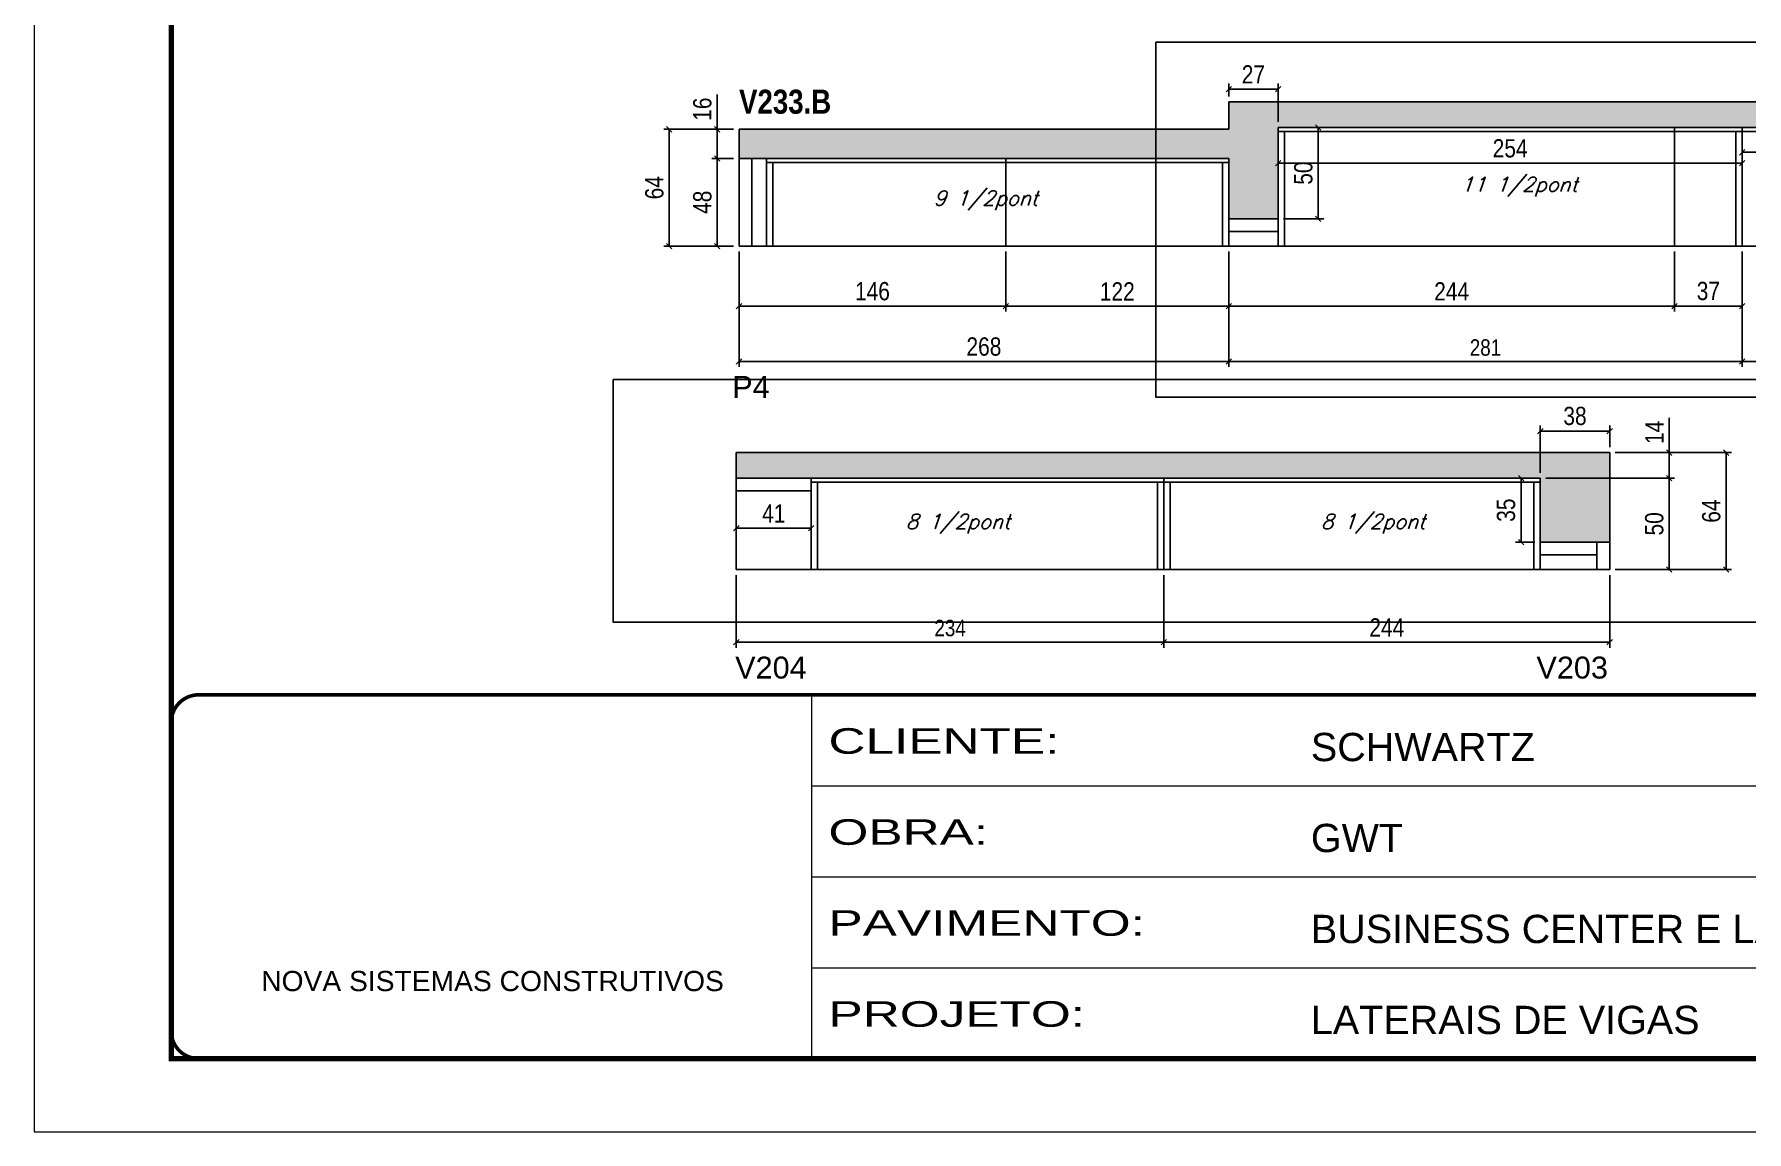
# Model space of a CAD drawing. Extents: x 2603 to 22413, y 1253 to 30260.
# Drawn here: x 7358 to 8295, y 17333 to 17934 of the extents above; entities that cross this region are included whole.
import ezdxf

# ---------------------------------------------------------------- set-up
doc = ezdxf.new("R2010")
doc.units = 0
doc.linetypes.add('CONTINUO', pattern=[0])
doc.linetypes.add('DASHED', pattern=[0.75, 0.5, -0.25])
for name, color, linetype in [('5', 5, 'Continuous'), ('COTA', 241, 'Continuous'), ('NOMENCLATURA', 7, 'Continuous'), ('Painéis', 200, 'Continuous'), ('SARR_2.2x7', 40, 'Continuous'), ('SARR_3.5x7', 81, 'Continuous'), ('texto', 7, 'Continuous')]:
    doc.layers.add(name, color=color, linetype=linetype)
doc.layers.add('Folhas', color=255, linetype='Continuous', lineweight=9)
doc.layers.add('SARRAFO DE PRESSAO', color=251, linetype='DASHED', lineweight=9)
doc.styles.add('ARIAL', font='arial.ttf')
doc.styles.add('COTA TECNICA', font='techl___.ttf', dxfattribs={"height": 10})
doc.styles.add('COTA TECNICA-50', font='techl___.ttf', dxfattribs={"height": 9})
doc.styles.add('Romans', font='romans.shx')
doc.styles.get("Standard").update_dxf_attribs({"font": 'arial.ttf'})
doc.styles.add('TECNICA', font='techb___.ttf', dxfattribs={"height": 10})
doc.styles.add('Tecnologia', font='')
doc.styles.get('Tecnologia').set_extended_font_data('Forgotten Futurist')
doc.dimstyles.new('COTA PAINEL-50', dxfattribs={"dimtxt": 9, "dimasz": 3, "dimexe": 3, "dimexo": 3, "dimgap": 3, "dimtad": 1, "dimdec": 1, "dimzin": 12, "dimdsep": 46, "dimtxsty": 'COTA TECNICA-50', "dimblk1": 'OBLIQUE', "dimblk2": 'OBLIQUE', "dimsah": 1, "dimcen": 0.9, "dimclrd": 4, "dimclre": 4, "dimclrt": 240, "dimadec": 1, "dimazin": 3, "dimtfac": 1, "dimtdec": 1, "dimtmove": 0, "dimatfit": 3, "dimfxl": 1, "dimtolj": 1, "dimtzin": 12, "dimarcsym": 0})
doc.dimstyles.new('PAINEL', dxfattribs={"dimtxt": 10, "dimasz": 3, "dimexe": 3, "dimexo": 3, "dimgap": 3, "dimtad": 1, "dimdec": 1, "dimzin": 12, "dimdsep": 46, "dimtxsty": 'COTA TECNICA', "dimblk1": 'OBLIQUE', "dimblk2": 'OBLIQUE', "dimsah": 1, "dimcen": 0.9, "dimclrd": 4, "dimclre": 4, "dimclrt": 240, "dimadec": 1, "dimazin": 3, "dimtfac": 1, "dimtdec": 1, "dimtmove": 0, "dimatfit": 3, "dimfxl": 1, "dimtolj": 1, "dimtzin": 12, "dimarcsym": 0})

# ---------------------------------------------------------------- blocks, each defined once
blk = doc.blocks.new('9999999999')
at = {"color": 30, "linetype": 'CONTINUO'}
for p, q in [((98564.56, 34230.21), (98564.56, 34429.45)), ((98564.56, 34379.64), (99583.98, 34379.64)), ((98564.56, 34329.83), (99487.98, 34329.83)), ((98564.56, 34280.02), (99487.98, 34280.02))]:
    blk.add_line(p, q, dxfattribs=at)
at = {"color": 30, "linetype": 'CONTINUO', "const_width": 2}
blk.add_lwpolyline([(99583.98, 34230.21), (99583.98, 34414.45, 0.414214), (99568.98, 34429.45), (98228.98, 34429.45, 0.414214), (98213.98, 34414.45), (98213.98, 34245.21, 0.414214), (98228.98, 34230.21), (99583.98, 34230.21)], format="xyb", dxfattribs=at)
at = {"layer": 'Folhas'}
blk.add_lwpolyline([(98138.98, 34190.21), (99623.98, 34190.21), (99623.98, 35240.21), (98138.98, 35240.21)], close=True, dxfattribs=at)
at = {"layer": 'Folhas', "color": 30, "const_width": 3}
blk.add_lwpolyline([(98213.98, 34230.21), (99583.98, 34230.21), (99583.98, 35200.21), (98213.98, 35200.21)], close=True, dxfattribs=at)
at = {"color": 7, "linetype": 'Continuous', "ltscale": 5, "style": 'ARIAL'}
for s, height, p in [('SCHWARTZ', 15.483, (98837.68, 34393.13)), ('GWT', 15.483, (98837.68, 34343.32)), ('BUSINESS CENTER E LAZER - PROJEÇÃO', 15.4829, (98837.68, 34293.51)), ('NOVA SISTEMAS CONSTRUTIVOS', 11.0592, (98263.19, 34267.21)), ('LATERAIS DE VIGAS', 15.4829, (98837.68, 34243.7))]:
    blk.add_text(s, height=height, dxfattribs=at).set_placement(p)
at = {"layer": 'Folhas', "color": 7, "style": 'Tecnologia', "width": 1.5}
for s, p in [('CLIENTE:', (98573.65, 34397.17)), ('OBRA:', (98573.65, 34347.31)), ('PAVIMENTO:', (98573.65, 34297.5)), ('PROJETO:', (98573.65, 34247.69))]:
    blk.add_text(s, height=14, dxfattribs=at).set_placement(p)
blk = doc.blocks.new('_Oblique')
at = {"color": 0, "linetype": 'ByBlock', "lineweight": -2}
blk.add_line((-0.5, -0.5), (0.5, 0.5), dxfattribs=at)
blk = doc.blocks.new('*D2087')
at = {"layer": 'COTA', "color": 4, "linetype": 'ByBlock', "lineweight": -2, "transparency": 16777216}
for p, q in [((7743.71, 17815.33), (7743.71, 17752.17)), ((8011.71, 17815.33), (8011.71, 17752.17)), ((7743.71, 17755.17), (8011.71, 17755.17))]:
    blk.add_line(p, q, dxfattribs=at)
at = {"layer": 'Defpoints', "color": 0, "linetype": 'ByBlock', "transparency": 16777216}
for p in [(7743.71, 17818.33), (8011.71, 17818.33), (8011.71, 17755.17)]:
    blk.add_point(p, dxfattribs=at)
at = {"layer": 'COTA', "color": 4, "linetype": 'ByBlock', "lineweight": -2, "transparency": 16777216, "xscale": 3, "yscale": 3, "zscale": 3, "rotation": 180}
blk.add_blockref('_Oblique', (7743.71, 17755.17), dxfattribs=at)
at = {"layer": 'COTA', "color": 4, "linetype": 'ByBlock', "lineweight": -2, "transparency": 16777216, "xscale": 3, "yscale": 3, "zscale": 3}
blk.add_blockref('_Oblique', (8011.71, 17755.17), dxfattribs=at)
at = {"layer": 'COTA', "color": 240, "linetype": 'ByBlock', "transparency": 16777216, "insert": (7877.71, 17763.3), "char_height": 10, "attachment_point": 5, "style": 'COTA TECNICA'}
blk.add_mtext('\\A1;268', dxfattribs=at)
blk = doc.blocks.new('*D2088')
at = {"layer": 'COTA', "color": 4, "linetype": 'ByBlock', "lineweight": -2, "transparency": 16777216}
for p, q in [((7743.71, 17815.33), (7743.71, 17782.51)), ((7889.71, 17815.33), (7889.71, 17782.51)), ((7743.71, 17785.51), (7889.71, 17785.51))]:
    blk.add_line(p, q, dxfattribs=at)
at = {"layer": 'Defpoints', "color": 0, "linetype": 'ByBlock', "transparency": 16777216}
for p in [(7743.71, 17818.33), (7889.71, 17818.33), (7889.71, 17785.51)]:
    blk.add_point(p, dxfattribs=at)
at = {"layer": 'COTA', "color": 4, "linetype": 'ByBlock', "lineweight": -2, "transparency": 16777216, "xscale": 3, "yscale": 3, "zscale": 3, "rotation": 180}
blk.add_blockref('_Oblique', (7743.71, 17785.51), dxfattribs=at)
at = {"layer": 'COTA', "color": 4, "linetype": 'ByBlock', "lineweight": -2, "transparency": 16777216, "xscale": 3, "yscale": 3, "zscale": 3}
blk.add_blockref('_Oblique', (7889.71, 17785.51), dxfattribs=at)
at = {"layer": 'COTA', "color": 240, "linetype": 'ByBlock', "transparency": 16777216, "insert": (7816.71, 17793.61), "char_height": 10, "attachment_point": 5, "style": 'COTA TECNICA'}
blk.add_mtext('\\A1;146', dxfattribs=at)
blk = doc.blocks.new('*D2089')
at = {"layer": 'COTA', "color": 4, "linetype": 'ByBlock', "lineweight": -2, "transparency": 16777216}
for p, q in [((7889.71, 17815.33), (7889.71, 17782.51)), ((8011.71, 17815.33), (8011.71, 17782.51)), ((7889.71, 17785.51), (8011.71, 17785.51))]:
    blk.add_line(p, q, dxfattribs=at)
at = {"layer": 'Defpoints', "color": 0, "linetype": 'ByBlock', "transparency": 16777216}
for p in [(7889.71, 17818.33), (8011.71, 17818.33), (8011.71, 17785.51)]:
    blk.add_point(p, dxfattribs=at)
at = {"layer": 'COTA', "color": 4, "linetype": 'ByBlock', "lineweight": -2, "transparency": 16777216, "xscale": 3, "yscale": 3, "zscale": 3, "rotation": 180}
blk.add_blockref('_Oblique', (7889.71, 17785.51), dxfattribs=at)
at = {"layer": 'COTA', "color": 4, "linetype": 'ByBlock', "lineweight": -2, "transparency": 16777216, "xscale": 3, "yscale": 3, "zscale": 3}
blk.add_blockref('_Oblique', (8011.71, 17785.51), dxfattribs=at)
at = {"layer": 'COTA', "color": 240, "linetype": 'ByBlock', "transparency": 16777216, "insert": (7950.71, 17793.57), "char_height": 10, "attachment_point": 5, "style": 'COTA TECNICA'}
blk.add_mtext('\\A1;122', dxfattribs=at)
blk = doc.blocks.new('*D366')
at = {"layer": 'COTA', "color": 4, "linetype": 'ByBlock', "lineweight": -2, "transparency": 16777216}
for p, q in [((8011.71, 17815.33), (8011.71, 17752.17)), ((8292.71, 17815.33), (8292.71, 17752.17)), ((8292.71, 17755.17), (8011.71, 17755.17))]:
    blk.add_line(p, q, dxfattribs=at)
at = {"layer": 'Defpoints', "color": 0, "linetype": 'ByBlock', "transparency": 16777216}
for p in [(8011.71, 17818.33), (8292.71, 17818.33), (8011.71, 17755.17)]:
    blk.add_point(p, dxfattribs=at)
at = {"layer": 'COTA', "color": 4, "linetype": 'ByBlock', "lineweight": -2, "transparency": 16777216, "xscale": 3, "yscale": 3, "zscale": 3, "rotation": 180}
blk.add_blockref('_Oblique', (8011.71, 17755.17), dxfattribs=at)
at = {"layer": 'COTA', "color": 4, "linetype": 'ByBlock', "lineweight": -2, "transparency": 16777216, "xscale": 3, "yscale": 3, "zscale": 3}
blk.add_blockref('_Oblique', (8292.71, 17755.17), dxfattribs=at)
at = {"layer": 'COTA', "color": 240, "linetype": 'ByBlock', "transparency": 16777216, "insert": (8152.21, 17762.76), "char_height": 9, "attachment_point": 5, "style": 'COTA TECNICA-50'}
blk.add_mtext('\\A1;281', dxfattribs=at)
blk = doc.blocks.new('*D2090')
at = {"layer": 'COTA', "color": 4, "linetype": 'ByBlock', "lineweight": -2, "transparency": 16777216}
for p, q in [((8292.71, 17815.33), (8292.71, 17752.17)), ((8536.71, 17815.33), (8536.71, 17752.17)), ((8292.71, 17755.17), (8536.71, 17755.17))]:
    blk.add_line(p, q, dxfattribs=at)
at = {"layer": 'Defpoints', "color": 0, "linetype": 'ByBlock', "transparency": 16777216}
for p in [(8292.71, 17818.33), (8536.71, 17818.33), (8536.71, 17755.17)]:
    blk.add_point(p, dxfattribs=at)
at = {"layer": 'COTA', "color": 4, "linetype": 'ByBlock', "lineweight": -2, "transparency": 16777216, "xscale": 3, "yscale": 3, "zscale": 3, "rotation": 180}
blk.add_blockref('_Oblique', (8292.71, 17755.17), dxfattribs=at)
at = {"layer": 'COTA', "color": 4, "linetype": 'ByBlock', "lineweight": -2, "transparency": 16777216, "xscale": 3, "yscale": 3, "zscale": 3}
blk.add_blockref('_Oblique', (8536.71, 17755.17), dxfattribs=at)
at = {"layer": 'COTA', "color": 240, "linetype": 'ByBlock', "transparency": 16777216, "insert": (8414.71, 17763.24), "char_height": 10, "attachment_point": 5, "style": 'COTA TECNICA'}
blk.add_mtext('\\A1;244', dxfattribs=at)
blk = doc.blocks.new('*D2091')
at = {"layer": 'COTA', "color": 4, "linetype": 'ByBlock', "lineweight": -2, "transparency": 16777216}
for p, q in [((8011.71, 17900.33), (8011.71, 17907.32)), ((8038.71, 17904.32), (8011.71, 17904.32)), ((8038.71, 17886.33), (8038.71, 17907.32))]:
    blk.add_line(p, q, dxfattribs=at)
at = {"layer": 'Defpoints', "color": 0, "linetype": 'ByBlock', "transparency": 16777216}
for p in [(8011.71, 17904.32), (8011.71, 17897.33), (8038.71, 17883.33)]:
    blk.add_point(p, dxfattribs=at)
at = {"layer": 'COTA', "color": 4, "linetype": 'ByBlock', "lineweight": -2, "transparency": 16777216, "xscale": 3, "yscale": 3, "zscale": 3, "rotation": 180}
blk.add_blockref('_Oblique', (8011.71, 17904.32), dxfattribs=at)
at = {"layer": 'COTA', "color": 4, "linetype": 'ByBlock', "lineweight": -2, "transparency": 16777216, "xscale": 3, "yscale": 3, "zscale": 3}
blk.add_blockref('_Oblique', (8038.71, 17904.32), dxfattribs=at)
at = {"layer": 'COTA', "color": 240, "linetype": 'ByBlock', "transparency": 16777216, "insert": (8025.21, 17912.39), "char_height": 10, "attachment_point": 5, "style": 'COTA TECNICA'}
blk.add_mtext('\\A1;27', dxfattribs=at)
blk = doc.blocks.new('*D2092')
at = {"layer": 'COTA', "color": 4, "linetype": 'ByBlock', "lineweight": -2, "transparency": 16777216}
for p, q in [((8255.71, 17815.33), (8255.71, 17782.51)), ((8292.71, 17815.33), (8292.71, 17782.51)), ((8292.71, 17785.51), (8255.71, 17785.51))]:
    blk.add_line(p, q, dxfattribs=at)
at = {"layer": 'Defpoints', "color": 0, "linetype": 'ByBlock', "transparency": 16777216}
for p in [(8255.71, 17818.33), (8292.71, 17818.33), (8255.71, 17785.51)]:
    blk.add_point(p, dxfattribs=at)
at = {"layer": 'COTA', "color": 4, "linetype": 'ByBlock', "lineweight": -2, "transparency": 16777216, "xscale": 3, "yscale": 3, "zscale": 3, "rotation": 180}
blk.add_blockref('_Oblique', (8255.71, 17785.51), dxfattribs=at)
at = {"layer": 'COTA', "color": 4, "linetype": 'ByBlock', "lineweight": -2, "transparency": 16777216, "xscale": 3, "yscale": 3, "zscale": 3}
blk.add_blockref('_Oblique', (8292.71, 17785.51), dxfattribs=at)
at = {"layer": 'COTA', "color": 240, "linetype": 'ByBlock', "transparency": 16777216, "insert": (8274.21, 17793.73), "char_height": 10, "attachment_point": 5, "style": 'COTA TECNICA'}
blk.add_mtext('\\A1;37', dxfattribs=at)
blk = doc.blocks.new('*D2093')
at = {"layer": 'COTA', "color": 4, "linetype": 'ByBlock', "lineweight": -2, "transparency": 16777216}
for p, q in [((8011.71, 17815.33), (8011.71, 17782.51)), ((8255.71, 17815.33), (8255.71, 17782.51)), ((8255.71, 17785.51), (8011.71, 17785.51))]:
    blk.add_line(p, q, dxfattribs=at)
at = {"layer": 'Defpoints', "color": 0, "linetype": 'ByBlock', "transparency": 16777216}
for p in [(8011.71, 17818.33), (8255.71, 17818.33), (8011.71, 17785.51)]:
    blk.add_point(p, dxfattribs=at)
at = {"layer": 'COTA', "color": 4, "linetype": 'ByBlock', "lineweight": -2, "transparency": 16777216, "xscale": 3, "yscale": 3, "zscale": 3, "rotation": 180}
blk.add_blockref('_Oblique', (8011.71, 17785.51), dxfattribs=at)
at = {"layer": 'COTA', "color": 4, "linetype": 'ByBlock', "lineweight": -2, "transparency": 16777216, "xscale": 3, "yscale": 3, "zscale": 3}
blk.add_blockref('_Oblique', (8255.71, 17785.51), dxfattribs=at)
at = {"layer": 'COTA', "color": 240, "linetype": 'ByBlock', "transparency": 16777216, "insert": (8133.71, 17793.58), "char_height": 10, "attachment_point": 5, "style": 'COTA TECNICA'}
blk.add_mtext('\\A1;244', dxfattribs=at)
blk = doc.blocks.new('*D2094')
at = {"layer": 'COTA', "color": 4, "linetype": 'ByBlock', "lineweight": -2, "transparency": 16777216}
for p, q in [((7740.71, 17866.33), (7728.75, 17866.33)), ((7731.75, 17866.33), (7731.75, 17818.33)), ((7740.71, 17818.33), (7728.75, 17818.33))]:
    blk.add_line(p, q, dxfattribs=at)
at = {"layer": 'Defpoints', "color": 0, "linetype": 'ByBlock', "transparency": 16777216}
for p in [(7743.71, 17866.33), (7731.75, 17818.33), (7743.71, 17818.33)]:
    blk.add_point(p, dxfattribs=at)
at = {"layer": 'COTA', "color": 4, "linetype": 'ByBlock', "lineweight": -2, "transparency": 16777216, "xscale": 3, "yscale": 3, "zscale": 3}
for p, rotation in [((7731.75, 17866.33), 90), ((7731.75, 17818.33), 270)]:
    blk.add_blockref('_Oblique', p, dxfattribs=dict(at, rotation=rotation))
at = {"layer": 'COTA', "color": 240, "linetype": 'ByBlock', "transparency": 16777216, "insert": (7723.66, 17842.33), "char_height": 10, "attachment_point": 5, "rotation": 90, "style": 'COTA TECNICA'}
blk.add_mtext('\\A1;48', dxfattribs=at)
blk = doc.blocks.new('*D2095')
at = {"layer": 'COTA', "color": 4, "linetype": 'ByBlock', "lineweight": -2, "transparency": 16777216}
for p, q in [((7731.75, 17882.33), (7731.75, 17901.34)), ((7740.71, 17882.33), (7728.75, 17882.33)), ((7731.75, 17866.33), (7731.75, 17882.33)), ((7740.71, 17866.33), (7728.75, 17866.33))]:
    blk.add_line(p, q, dxfattribs=at)
at = {"layer": 'Defpoints', "color": 0, "linetype": 'ByBlock', "transparency": 16777216}
for p in [(7731.75, 17882.33), (7743.71, 17882.33), (7743.71, 17866.33)]:
    blk.add_point(p, dxfattribs=at)
at = {"layer": 'COTA', "color": 4, "linetype": 'ByBlock', "lineweight": -2, "transparency": 16777216, "xscale": 3, "yscale": 3, "zscale": 3}
for p, rotation in [((7731.75, 17882.33), 90), ((7731.75, 17866.33), 270)]:
    blk.add_blockref('_Oblique', p, dxfattribs=dict(at, rotation=rotation))
at = {"layer": 'COTA', "color": 240, "linetype": 'ByBlock', "transparency": 16777216, "insert": (7723.65, 17893.33), "char_height": 10, "attachment_point": 5, "rotation": 90, "style": 'COTA TECNICA'}
blk.add_mtext('\\A1;16', dxfattribs=at)
blk = doc.blocks.new('*D2096')
at = {"layer": 'COTA', "color": 4, "linetype": 'ByBlock', "lineweight": -2, "transparency": 16777216}
for p, q in [((7740.71, 17882.33), (7702.49, 17882.33)), ((7705.49, 17818.33), (7705.49, 17882.33)), ((7740.71, 17818.33), (7702.49, 17818.33))]:
    blk.add_line(p, q, dxfattribs=at)
at = {"layer": 'Defpoints', "color": 0, "linetype": 'ByBlock', "transparency": 16777216}
for p in [(7705.49, 17882.33), (7743.71, 17882.33), (7743.71, 17818.33)]:
    blk.add_point(p, dxfattribs=at)
at = {"layer": 'COTA', "color": 4, "linetype": 'ByBlock', "lineweight": -2, "transparency": 16777216, "xscale": 3, "yscale": 3, "zscale": 3}
for p, rotation in [((7705.49, 17882.33), 90), ((7705.49, 17818.33), 270)]:
    blk.add_blockref('_Oblique', p, dxfattribs=dict(at, rotation=rotation))
at = {"layer": 'COTA', "color": 240, "linetype": 'ByBlock', "transparency": 16777216, "insert": (7697.39, 17850.33), "char_height": 10, "attachment_point": 5, "rotation": 90, "style": 'COTA TECNICA'}
blk.add_mtext('\\A1;64', dxfattribs=at)
blk = doc.blocks.new('*D2097')
at = {"layer": 'COTA', "color": 4, "linetype": 'ByBlock', "lineweight": -2, "transparency": 16777216}
for p, q in [((8041.71, 17883.33), (8063.69, 17883.33)), ((8060.69, 17883.33), (8060.69, 17833.33)), ((8041.71, 17833.33), (8063.69, 17833.33))]:
    blk.add_line(p, q, dxfattribs=at)
at = {"layer": 'Defpoints', "color": 0, "linetype": 'ByBlock', "transparency": 16777216}
for p in [(8038.71, 17883.33), (8038.71, 17833.33), (8060.69, 17833.33)]:
    blk.add_point(p, dxfattribs=at)
at = {"layer": 'COTA', "color": 4, "linetype": 'ByBlock', "lineweight": -2, "transparency": 16777216, "xscale": 3, "yscale": 3, "zscale": 3}
for p, rotation in [((8060.69, 17883.33), 90), ((8060.69, 17833.33), 270)]:
    blk.add_blockref('_Oblique', p, dxfattribs=dict(at, rotation=rotation))
at = {"layer": 'COTA', "color": 240, "linetype": 'ByBlock', "transparency": 16777216, "insert": (8052.58, 17858.33), "char_height": 10, "attachment_point": 5, "rotation": 90, "style": 'COTA TECNICA'}
blk.add_mtext('\\A1;50', dxfattribs=at)
blk = doc.blocks.new('*D367')
at = {"layer": 'COTA', "color": 4, "linetype": 'ByBlock', "lineweight": -2, "transparency": 16777216}
for p, q in [((7742.21, 17638.27), (7742.21, 17598.48)), ((7976.21, 17638.27), (7976.21, 17598.48)), ((7976.21, 17601.48), (7742.21, 17601.48))]:
    blk.add_line(p, q, dxfattribs=at)
at = {"layer": 'Defpoints', "color": 0, "linetype": 'ByBlock', "transparency": 16777216}
for p in [(7742.21, 17641.27), (7976.21, 17641.27), (7742.21, 17601.48)]:
    blk.add_point(p, dxfattribs=at)
at = {"layer": 'COTA', "color": 4, "linetype": 'ByBlock', "lineweight": -2, "transparency": 16777216, "xscale": 3, "yscale": 3, "zscale": 3, "rotation": 180}
blk.add_blockref('_Oblique', (7742.21, 17601.48), dxfattribs=at)
at = {"layer": 'COTA', "color": 4, "linetype": 'ByBlock', "lineweight": -2, "transparency": 16777216, "xscale": 3, "yscale": 3, "zscale": 3}
blk.add_blockref('_Oblique', (7976.21, 17601.48), dxfattribs=at)
at = {"layer": 'COTA', "color": 240, "linetype": 'ByBlock', "transparency": 16777216, "insert": (7859.21, 17609.17), "char_height": 9, "attachment_point": 5, "style": 'COTA TECNICA-50'}
blk.add_mtext('\\A1;234', dxfattribs=at)
blk = doc.blocks.new('*D2142')
at = {"layer": 'COTA', "color": 4, "linetype": 'ByBlock', "lineweight": -2, "transparency": 16777216}
for p, q in [((7976.21, 17638.27), (7976.21, 17598.48)), ((8220.21, 17638.27), (8220.21, 17598.48)), ((7976.21, 17601.48), (8220.21, 17601.48))]:
    blk.add_line(p, q, dxfattribs=at)
at = {"layer": 'Defpoints', "color": 0, "linetype": 'ByBlock', "transparency": 16777216}
for p in [(7976.21, 17641.27), (8220.21, 17641.27), (8220.21, 17601.48)]:
    blk.add_point(p, dxfattribs=at)
at = {"layer": 'COTA', "color": 4, "linetype": 'ByBlock', "lineweight": -2, "transparency": 16777216, "xscale": 3, "yscale": 3, "zscale": 3, "rotation": 180}
blk.add_blockref('_Oblique', (7976.21, 17601.48), dxfattribs=at)
at = {"layer": 'COTA', "color": 4, "linetype": 'ByBlock', "lineweight": -2, "transparency": 16777216, "xscale": 3, "yscale": 3, "zscale": 3}
blk.add_blockref('_Oblique', (8220.21, 17601.48), dxfattribs=at)
at = {"layer": 'COTA', "color": 240, "linetype": 'ByBlock', "transparency": 16777216, "insert": (8098.21, 17609.55), "char_height": 10, "attachment_point": 5, "style": 'COTA TECNICA'}
blk.add_mtext('\\A1;244', dxfattribs=at)
blk = doc.blocks.new('*D2143')
at = {"layer": 'COTA', "color": 4, "linetype": 'ByBlock', "lineweight": -2, "transparency": 16777216}
for p, q in [((7783.21, 17663.92), (7742.21, 17663.92)), ((7742.21, 17663.27), (7742.21, 17660.92)), ((7783.21, 17663.27), (7783.21, 17660.92))]:
    blk.add_line(p, q, dxfattribs=at)
at = {"layer": 'Defpoints', "color": 0, "linetype": 'ByBlock', "transparency": 16777216}
for p in [(7742.21, 17666.27), (7742.21, 17663.92), (7783.21, 17666.27)]:
    blk.add_point(p, dxfattribs=at)
at = {"layer": 'COTA', "color": 4, "linetype": 'ByBlock', "lineweight": -2, "transparency": 16777216, "xscale": 3, "yscale": 3, "zscale": 3, "rotation": 180}
blk.add_blockref('_Oblique', (7742.21, 17663.92), dxfattribs=at)
at = {"layer": 'COTA', "color": 4, "linetype": 'ByBlock', "lineweight": -2, "transparency": 16777216, "xscale": 3, "yscale": 3, "zscale": 3}
blk.add_blockref('_Oblique', (7783.21, 17663.92), dxfattribs=at)
at = {"layer": 'COTA', "color": 240, "linetype": 'ByBlock', "transparency": 16777216, "insert": (7762.71, 17671.99), "char_height": 10, "attachment_point": 5, "style": 'COTA TECNICA'}
blk.add_mtext('\\A1;41', dxfattribs=at)
blk = doc.blocks.new('*D2144')
at = {"layer": 'COTA', "color": 4, "linetype": 'ByBlock', "lineweight": -2, "transparency": 16777216}
for p, q in [((8182.21, 17694.27), (8182.21, 17720.07)), ((8182.21, 17717.07), (8220.21, 17717.07)), ((8220.21, 17708.27), (8220.21, 17720.07))]:
    blk.add_line(p, q, dxfattribs=at)
at = {"layer": 'Defpoints', "color": 0, "linetype": 'ByBlock', "transparency": 16777216}
for p in [(8220.21, 17717.07), (8220.21, 17705.27), (8182.21, 17691.27)]:
    blk.add_point(p, dxfattribs=at)
at = {"layer": 'COTA', "color": 4, "linetype": 'ByBlock', "lineweight": -2, "transparency": 16777216, "xscale": 3, "yscale": 3, "zscale": 3, "rotation": 180}
blk.add_blockref('_Oblique', (8182.21, 17717.07), dxfattribs=at)
at = {"layer": 'COTA', "color": 4, "linetype": 'ByBlock', "lineweight": -2, "transparency": 16777216, "xscale": 3, "yscale": 3, "zscale": 3}
blk.add_blockref('_Oblique', (8220.21, 17717.07), dxfattribs=at)
at = {"layer": 'COTA', "color": 240, "linetype": 'ByBlock', "transparency": 16777216, "insert": (8201.21, 17725.31), "char_height": 10, "attachment_point": 5, "style": 'COTA TECNICA'}
blk.add_mtext('\\A1;38', dxfattribs=at)
blk = doc.blocks.new('*D2145')
at = {"layer": 'COTA', "color": 4, "linetype": 'ByBlock', "lineweight": -2, "transparency": 16777216}
for p, q in [((8185.21, 17691.27), (8255.74, 17691.27)), ((8252.74, 17641.27), (8252.74, 17691.27)), ((8223.21, 17641.27), (8255.74, 17641.27))]:
    blk.add_line(p, q, dxfattribs=at)
at = {"layer": 'Defpoints', "color": 0, "linetype": 'ByBlock', "transparency": 16777216}
for p in [(8182.21, 17691.27), (8252.74, 17691.27), (8220.21, 17641.27)]:
    blk.add_point(p, dxfattribs=at)
at = {"layer": 'COTA', "color": 4, "linetype": 'ByBlock', "lineweight": -2, "transparency": 16777216, "xscale": 3, "yscale": 3, "zscale": 3}
for p, rotation in [((8252.74, 17691.27), 90), ((8252.74, 17641.27), 270)]:
    blk.add_blockref('_Oblique', p, dxfattribs=dict(at, rotation=rotation))
at = {"layer": 'COTA', "color": 240, "linetype": 'ByBlock', "transparency": 16777216, "insert": (8244.63, 17666.27), "char_height": 10, "attachment_point": 5, "rotation": 90, "style": 'COTA TECNICA'}
blk.add_mtext('\\A1;50', dxfattribs=at)
blk = doc.blocks.new('*D2146')
at = {"layer": 'COTA', "color": 4, "linetype": 'ByBlock', "lineweight": -2, "transparency": 16777216}
for p, q in [((8252.74, 17705.27), (8252.74, 17724.39)), ((8223.21, 17705.27), (8255.74, 17705.27)), ((8252.74, 17691.27), (8252.74, 17705.27)), ((8185.21, 17691.27), (8255.74, 17691.27))]:
    blk.add_line(p, q, dxfattribs=at)
at = {"layer": 'Defpoints', "color": 0, "linetype": 'ByBlock', "transparency": 16777216}
for p in [(8220.21, 17705.27), (8252.74, 17705.27), (8182.21, 17691.27)]:
    blk.add_point(p, dxfattribs=at)
at = {"layer": 'COTA', "color": 4, "linetype": 'ByBlock', "lineweight": -2, "transparency": 16777216, "xscale": 3, "yscale": 3, "zscale": 3}
for p, rotation in [((8252.74, 17705.27), 90), ((8252.74, 17691.27), 270)]:
    blk.add_blockref('_Oblique', p, dxfattribs=dict(at, rotation=rotation))
at = {"layer": 'COTA', "color": 240, "linetype": 'ByBlock', "transparency": 16777216, "insert": (8244.67, 17716.33), "char_height": 10, "attachment_point": 5, "rotation": 90, "style": 'COTA TECNICA'}
blk.add_mtext('\\A1;14', dxfattribs=at)
blk = doc.blocks.new('*D376')
at = {"layer": 'COTA', "color": 4, "linetype": 'ByBlock', "lineweight": -2, "transparency": 16777216}
for p, q in [((8223.21, 17705.27), (8286.93, 17705.27)), ((8283.93, 17641.27), (8283.93, 17705.27)), ((8223.21, 17641.27), (8286.93, 17641.27))]:
    blk.add_line(p, q, dxfattribs=at)
at = {"layer": 'Defpoints', "color": 0, "linetype": 'ByBlock', "transparency": 16777216}
for p in [(8220.21, 17705.27), (8283.93, 17705.27), (8220.21, 17641.27)]:
    blk.add_point(p, dxfattribs=at)
at = {"layer": 'COTA', "color": 4, "linetype": 'ByBlock', "lineweight": -2, "transparency": 16777216, "xscale": 3, "yscale": 3, "zscale": 3}
for p, rotation in [((8283.93, 17705.27), 90), ((8283.93, 17641.27), 270)]:
    blk.add_blockref('_Oblique', p, dxfattribs=dict(at, rotation=rotation))
at = {"layer": 'COTA', "color": 240, "linetype": 'ByBlock', "transparency": 16777216, "insert": (8275.83, 17673.27), "char_height": 10, "attachment_point": 5, "rotation": 90, "style": 'COTA TECNICA'}
blk.add_mtext('\\A1;64', dxfattribs=at)
blk = doc.blocks.new('*D2149')
at = {"layer": 'COTA', "color": 4, "linetype": 'ByBlock', "lineweight": -2, "transparency": 16777216}
for p, q in [((8179.21, 17691.27), (8168.72, 17691.27)), ((8171.72, 17691.27), (8171.72, 17656.27)), ((8179.21, 17656.27), (8168.72, 17656.27))]:
    blk.add_line(p, q, dxfattribs=at)
at = {"layer": 'Defpoints', "color": 0, "linetype": 'ByBlock', "transparency": 16777216}
for p in [(8182.21, 17691.27), (8171.72, 17656.27), (8182.21, 17656.27)]:
    blk.add_point(p, dxfattribs=at)
at = {"layer": 'COTA', "color": 4, "linetype": 'ByBlock', "lineweight": -2, "transparency": 16777216, "xscale": 3, "yscale": 3, "zscale": 3}
for p, rotation in [((8171.72, 17691.27), 90), ((8171.72, 17656.27), 270)]:
    blk.add_blockref('_Oblique', p, dxfattribs=dict(at, rotation=rotation))
at = {"layer": 'COTA', "color": 240, "linetype": 'ByBlock', "transparency": 16777216, "insert": (8163.5, 17673.77), "char_height": 10, "attachment_point": 5, "rotation": 90, "style": 'COTA TECNICA'}
blk.add_mtext('\\A1;35', dxfattribs=at)
blk = doc.blocks.new('*D3294')
at = {"layer": 'COTA', "color": 4, "lineweight": -2, "transparency": 16777216}
for p, q in [((8038.71, 17878.13), (8038.71, 17860.72)), ((8292.71, 17878.13), (8292.71, 17860.72)), ((8292.71, 17863.72), (8038.71, 17863.72))]:
    blk.add_line(p, q, dxfattribs=at)
at = {"layer": 'Defpoints', "color": 0, "transparency": 16777216}
for p in [(8038.71, 17881.13), (8292.71, 17881.13), (8038.71, 17863.72)]:
    blk.add_point(p, dxfattribs=at)
at = {"layer": 'COTA', "color": 4, "lineweight": -2, "transparency": 16777216, "xscale": 3, "yscale": 3, "zscale": 3, "rotation": 180}
blk.add_blockref('_Oblique', (8038.71, 17863.72), dxfattribs=at)
at = {"layer": 'COTA', "color": 4, "lineweight": -2, "transparency": 16777216, "xscale": 3, "yscale": 3, "zscale": 3}
blk.add_blockref('_Oblique', (8292.71, 17863.72), dxfattribs=at)
at = {"layer": 'COTA', "color": 240, "transparency": 16777216, "insert": (8165.71, 17871.83), "char_height": 10, "attachment_point": 5, "style": 'COTA TECNICA'}
blk.add_mtext('\\A1;254', dxfattribs=at)
blk = doc.blocks.new('*D3295')
at = {"layer": 'COTA', "color": 4, "lineweight": -2, "transparency": 16777216}
for p, q in [((8292.71, 17878.13), (8292.71, 17866.72)), ((8498.71, 17878.13), (8498.71, 17866.72)), ((8292.71, 17869.72), (8498.71, 17869.72))]:
    blk.add_line(p, q, dxfattribs=at)
at = {"layer": 'Defpoints', "color": 0, "transparency": 16777216}
for p in [(8292.71, 17881.13), (8498.71, 17881.13), (8498.71, 17869.72)]:
    blk.add_point(p, dxfattribs=at)
at = {"layer": 'COTA', "color": 4, "lineweight": -2, "transparency": 16777216, "xscale": 3, "yscale": 3, "zscale": 3, "rotation": 180}
blk.add_blockref('_Oblique', (8292.71, 17869.72), dxfattribs=at)
at = {"layer": 'COTA', "color": 4, "lineweight": -2, "transparency": 16777216, "xscale": 3, "yscale": 3, "zscale": 3}
blk.add_blockref('_Oblique', (8498.71, 17869.72), dxfattribs=at)
at = {"layer": 'COTA', "color": 240, "transparency": 16777216, "insert": (8395.71, 17877.82), "char_height": 10, "attachment_point": 5, "style": 'COTA TECNICA'}
blk.add_mtext('\\A1;206', dxfattribs=at)

msp = doc.modelspace()

# ---------------------------------------------------------------- hatches: boundary and pattern name
at = {"layer": 'COTA', "linetype": 'ByBlock'}
h = msp.add_hatch(dxfattribs=at)
h.set_pattern_fill('AR-CONC', color=256, scale=0.03)
h.set_pattern_definition([(50, (-126418.0314, -5365.68), (5.46554007, -0.47817257), [0.5715, -6.2865]), (355, (-126418.0314, -5365.68), (-1.05730264, 5.73170536), [0.4572, -5.02921753]), (100.4514447, (-126417.576, -5365.7196), (4.40823741, 5.25353256), [0.48570026, -5.34270734]), (46.1842, (-126418.0314, -5364.156), (8.13237123, -1.26126984), [0.85725, -9.42975]), (96.6355576, (-126417.354, -5364.261), (7.122124, 7.42278374), [0.7285507, -8.01406824]), (351.184151, (-126418.031, -5364.156), (7.122124, 7.42278374), [0.685799, -7.54379196]), (21, (-126417.2694, -5364.537), (4.54843174, -3.06795595), [0.5715, -6.2865]), (326, (-126417.2694, -5364.537), (1.85406085, 5.52563898), [0.4572, -5.0292]), (71.451445, (-126416.8904, -5364.7924), (6.40249258, 2.45768307), [0.48570026, -5.34269813]), (37.5, (-126418.0314, -5365.6798), (0.092658098, 2.536651166), [0, -4.96824, 0, -5.1054, 0, -5.04825]), (7.5, (-126418.0314, -5365.6798), (2.004589875, 3.005417245), [0, -2.91084, 0, -4.85394, 0, -1.92405]), (327.5, (-126419.7307, -5365.6798), (4.067717855, -0.17186232), [0, -1.905, 0, -5.9436, 0, -7.8867]), (317.5, (-126420.4927, -5365.6798), (4.44387544, 0.76279473), [0, -2.4765, 0, -3.94716, 0, -5.6007])])
h.paths.add_polyline_path([(8536.71, 17897.33), (8011.71, 17897.33), (8011.71, 17882.33), (7743.71, 17882.33), (7743.71, 17866.33), (8011.71, 17866.33), (8011.71, 17833.33), (8038.71, 17833.33), (8038.71, 17883.33), (8498.71, 17883.33), (8498.71, 17848.33), (8536.71, 17848.33)])
h = msp.add_hatch(dxfattribs=at)
h.set_pattern_fill('AR-CONC', color=256, scale=0.03)
h.set_pattern_definition([(50, (-126408.0314, -5371.0305), (5.46554007, -0.47817257), [0.5715, -6.2865]), (355, (-126408.0314, -5371.0305), (-1.05730264, 5.73170536), [0.4572, -5.02921753]), (100.4514447, (-126407.576, -5371.0704), (4.40823741, 5.25353256), [0.48570026, -5.34270734]), (46.1842, (-126408.0314, -5369.5065), (8.13237123, -1.26126984), [0.85725, -9.42975]), (96.6355576, (-126407.354, -5369.612), (7.122124, 7.42278374), [0.7285507, -8.01406824]), (351.184151, (-126408.031, -5369.5065), (7.122124, 7.42278374), [0.685799, -7.54379196]), (21, (-126407.2694, -5369.8875), (4.54843174, -3.06795595), [0.5715, -6.2865]), (326, (-126407.2694, -5369.8875), (1.85406085, 5.52563898), [0.4572, -5.0292]), (71.451445, (-126406.8904, -5370.143), (6.40249258, 2.45768307), [0.48570026, -5.34269813]), (37.5, (-126408.0314, -5371.0305), (0.092658098, 2.536651166), [0, -4.96824, 0, -5.1054, 0, -5.04825]), (7.5, (-126408.0314, -5371.0305), (2.004589875, 3.005417245), [0, -2.91084, 0, -4.85394, 0, -1.92405]), (327.5, (-126409.7307, -5371.0305), (4.067717855, -0.17186232), [0, -1.905, 0, -5.9436, 0, -7.8867]), (317.5, (-126410.4927, -5371.0305), (4.44387544, 0.76279473), [0, -2.4765, 0, -3.94716, 0, -5.6007])])
h.paths.add_polyline_path([(8220.21, 17705.27), (7742.21, 17705.27), (7742.21, 17691.27), (8182.21, 17691.27), (8182.21, 17656.27), (8220.21, 17656.27)])

# ---------------------------------------------------------------- linework, layer by layer
for p, q in [((8011.71, 17882.33), (8011.71, 17897.33)), ((8011.71, 17897.33), (8536.71, 17897.33)), ((7743.71, 17866.33), (7743.71, 17882.33)), ((7743.71, 17882.33), (8011.71, 17882.33)), ((8038.71, 17833.33), (8038.71, 17818.33)), ((8220.21, 17705.27), (7742.21, 17705.27)), ((7742.21, 17705.27), (7742.21, 17691.27)), ((8220.21, 17705.27), (8220.21, 17656.27)), ((7783.21, 17641.27), (7783.21, 17691.27))]:
    msp.add_line(p, q, dxfattribs=at)
at = {"layer": 'COTA'}
for points in [[(7971.82, 17930.05), (8650.86, 17930.05), (8650.86, 17735.57), (7971.82, 17735.57)], [(7674.79, 17745.31), (8324.34, 17745.31), (8324.34, 17612.52), (7674.79, 17612.52)]]:
    msp.add_lwpolyline(points, close=True, dxfattribs=at)
at = {"layer": 'Painéis', "linetype": 'Continuous'}
for p, q in [((8498.71, 17883.33), (8038.71, 17883.33)), ((8038.71, 17833.33), (8038.71, 17883.33)), ((8255.71, 17818.33), (8255.71, 17883.33)), ((8292.71, 17818.33), (8292.71, 17883.33)), ((7743.71, 17866.33), (8011.71, 17866.33)), ((7743.71, 17818.33), (7743.71, 17866.33)), ((7889.71, 17818.33), (7889.71, 17866.33)), ((8011.71, 17818.33), (8011.71, 17866.33)), ((8011.71, 17818.33), (8011.71, 17833.33)), ((8011.71, 17833.33), (8038.71, 17833.33)), ((8011.71, 17818.33), (7743.71, 17818.33)), ((8011.71, 17818.33), (8536.71, 17818.33)), ((8182.21, 17691.27), (7742.21, 17691.27)), ((7742.21, 17641.27), (7742.21, 17691.27)), ((7976.21, 17641.27), (7976.21, 17691.27)), ((8182.21, 17656.27), (8182.21, 17691.27)), ((8220.21, 17656.27), (8182.21, 17656.27)), ((8220.21, 17641.27), (8220.21, 17656.27)), ((7742.21, 17641.27), (8220.21, 17641.27))]:
    msp.add_line(p, q, dxfattribs=at)
at = {"layer": 'SARR_2.2x7', "linetype": 'Continuous'}
for p, q in [((8292.71, 17881.13), (8038.71, 17881.13)), ((8498.71, 17881.13), (8292.71, 17881.13)), ((7750.71, 17866.33), (7750.71, 17818.33)), ((7758.71, 17864.13), (8011.71, 17864.13)), ((8011.71, 17826.33), (8038.71, 17826.33)), ((7976.21, 17689.07), (7783.21, 17689.07)), ((8182.21, 17689.07), (7976.21, 17689.07)), ((7783.21, 17684.27), (7742.21, 17684.27)), ((8213.21, 17649.27), (8182.21, 17649.27)), ((8213.21, 17656.27), (8213.21, 17641.27))]:
    msp.add_line(p, q, dxfattribs=at)
at = {"layer": 'SARR_3.5x7'}
for p, q in [((8042.21, 17881.13), (8042.21, 17818.33)), ((8289.21, 17881.13), (8289.21, 17818.33)), ((7758.71, 17866.33), (7758.71, 17818.33)), ((7762.21, 17864.13), (7762.21, 17818.33)), ((8008.21, 17864.13), (8008.21, 17818.33)), ((7786.71, 17689.07), (7786.71, 17641.27)), ((7972.71, 17689.07), (7972.71, 17641.27)), ((7979.71, 17689.07), (7979.71, 17641.27)), ((8178.71, 17689.07), (8178.71, 17641.27)), ((8182.21, 17656.27), (8182.21, 17641.27))]:
    msp.add_line(p, q, dxfattribs=at)

# ---------------------------------------------------------------- block references
at = {"layer": 'SARRAFO DE PRESSAO', "color": 6, "linetype": 'ByBlock'}
msp.add_blockref('9999999999', (-90781.01, -16856.78), dxfattribs=at)

# ---------------------------------------------------------------- texts
at = {"layer": '5', "linetype": 'Continuous'}
for s, p in [('P4', (7739.98, 17735.27)), ('V204', (7741.58, 17581.58)), ('V203', (8180.1, 17581.58))]:
    msp.add_text(s, height=12, rotation=0.00004, dxfattribs=at).set_placement(p)
at = {"layer": 'NOMENCLATURA', "style": 'TECNICA'}
msp.add_text('V233.B', height=13.2, dxfattribs=at).set_placement((7743.71, 17890.85))
at = {"layer": 'texto', "color": 2, "char_height": 8, "attachment_point": 5, "style": 'Romans'}
for s, insert in [('{\\Q19;\\C256;11 1/2pont}', (8170.71, 17850.83)), ('{\\Q19;\\C256;9 1/2pont}', (7878.71, 17843.33)), ('{\\Q19;\\C256;8 1/2pont}', (7863.52, 17666.27)), ('{\\Q19;\\C256;8 1/2pont}', (8090.71, 17666.27))]:
    msp.add_mtext(s, dxfattribs=dict(at, insert=insert))

# ---------------------------------------------------------------- dimensions: what is measured, and where the dimension line sits
at = {"layer": 'COTA', "linetype": 'ByBlock'}
for base, p1, p2, angle, picture, middle in [((8011.71, 17904.32), (8038.71, 17883.33), (8011.71, 17897.33), 180, '*D2091', (8025.21, 17912.39)), ((7731.75, 17882.33), (7743.71, 17866.33), (7743.71, 17882.33), 90, '*D2095', (7723.65, 17893.33)), ((7705.49, 17882.33), (7743.71, 17818.33), (7743.71, 17882.33), 90, '*D2096', (7697.39, 17850.33)), ((8060.69, 17833.33), (8038.71, 17883.33), (8038.71, 17833.33), 90, '*D2097', (8052.58, 17858.33)), ((7731.75, 17818.33), (7743.71, 17866.33), (7743.71, 17818.33), 90, '*D2094', (7723.66, 17842.33)), ((8011.71, 17755.17), (7743.71, 17818.33), (8011.71, 17818.33), 180, '*D2087', (7877.71, 17763.3)), ((8255.71, 17785.51), (8292.71, 17818.33), (8255.71, 17818.33), 180, '*D2092', (8274.21, 17793.73)), ((8220.21, 17717.07), (8182.21, 17691.27), (8220.21, 17705.27), 180, '*D2144', (8201.21, 17725.31)), ((8252.74, 17705.27), (8182.21, 17691.27), (8220.21, 17705.27), 90, '*D2146', (8244.67, 17716.33)), ((8283.93, 17705.27), (8220.21, 17641.27), (8220.21, 17705.27), 90, '*D376', (8275.83, 17673.27)), ((8171.72, 17656.27), (8182.21, 17691.27), (8182.21, 17656.27), 90, '*D2149', (8163.5, 17673.77)), ((8252.74, 17691.27), (8220.21, 17641.27), (8182.21, 17691.27), 90, '*D2145', (8244.63, 17666.27)), ((7742.21, 17663.92), (7783.21, 17666.27), (7742.21, 17666.27), 180, '*D2143', (7762.71, 17671.99))]:
    dim = msp.add_linear_dim(base=base, p1=p1, p2=p2, angle=angle, dimstyle='PAINEL', dxfattribs=at)
    dim.commit()
    dim.dimension.update_dxf_attribs({"geometry": picture, "text_midpoint": middle})
at = {"layer": 'COTA'}
for base, p2, picture, middle in [((8498.71, 17869.72), (8498.71, 17881.13), '*D3295', (8395.71, 17877.82)), ((8038.71, 17863.72), (8038.71, 17881.13), '*D3294', (8165.71, 17871.83))]:
    dim = msp.add_linear_dim(base=base, p1=(8292.71, 17881.13), p2=p2, dimstyle='PAINEL', dxfattribs=at)
    dim.commit()
    dim.dimension.update_dxf_attribs({"geometry": picture, "text_midpoint": middle})
at = {"layer": 'COTA', "linetype": 'ByBlock'}
for base, p1, p2, picture, middle in [((7889.71, 17785.51), (7743.71, 17818.33), (7889.71, 17818.33), '*D2088', (7816.71, 17793.61)), ((8536.71, 17755.17), (8292.71, 17818.33), (8536.71, 17818.33), '*D2090', (8414.71, 17763.24)), ((8220.21, 17601.48), (7976.21, 17641.27), (8220.21, 17641.27), '*D2142', (8098.21, 17609.55))]:
    dim = msp.add_linear_dim(base=base, p1=p1, p2=p2, dimstyle='PAINEL', dxfattribs=at)
    dim.commit()
    dim.dimension.update_dxf_attribs({"geometry": picture, "text_midpoint": middle})
for base, p1, p2, dimstyle, override, picture, middle in [((8011.71, 17785.51), (7889.71, 17818.33), (8011.71, 17818.33), 'PAINEL', {"dimtmove": 1}, '*D2089', (7950.71, 17793.57)), ((8011.71, 17755.17), (8292.71, 17818.33), (8011.71, 17818.33), 'COTA PAINEL-50', {"dimarcsym": 1}, '*D366', (8152.21, 17762.76)), ((7742.21, 17601.48), (7976.21, 17641.27), (7742.21, 17641.27), 'COTA PAINEL-50', {"dimarcsym": 1}, '*D367', (7859.21, 17609.17))]:
    dim = msp.add_linear_dim(base=base, p1=p1, p2=p2, dimstyle=dimstyle, override=override, dxfattribs=at)
    dim.commit()
    dim.dimension.update_dxf_attribs({"geometry": picture, "text_midpoint": middle})
dim = msp.add_linear_dim(base=(8011.71, 17785.51), p1=(8255.71, 17818.33), p2=(8011.71, 17818.33), angle=180, dimstyle='PAINEL', override={"dimtmove": 1}, dxfattribs=at)
dim.commit()
dim.dimension.update_dxf_attribs({"geometry": '*D2093', "text_midpoint": (8133.71, 17793.58)})

doc.saveas('drawing.dxf')
